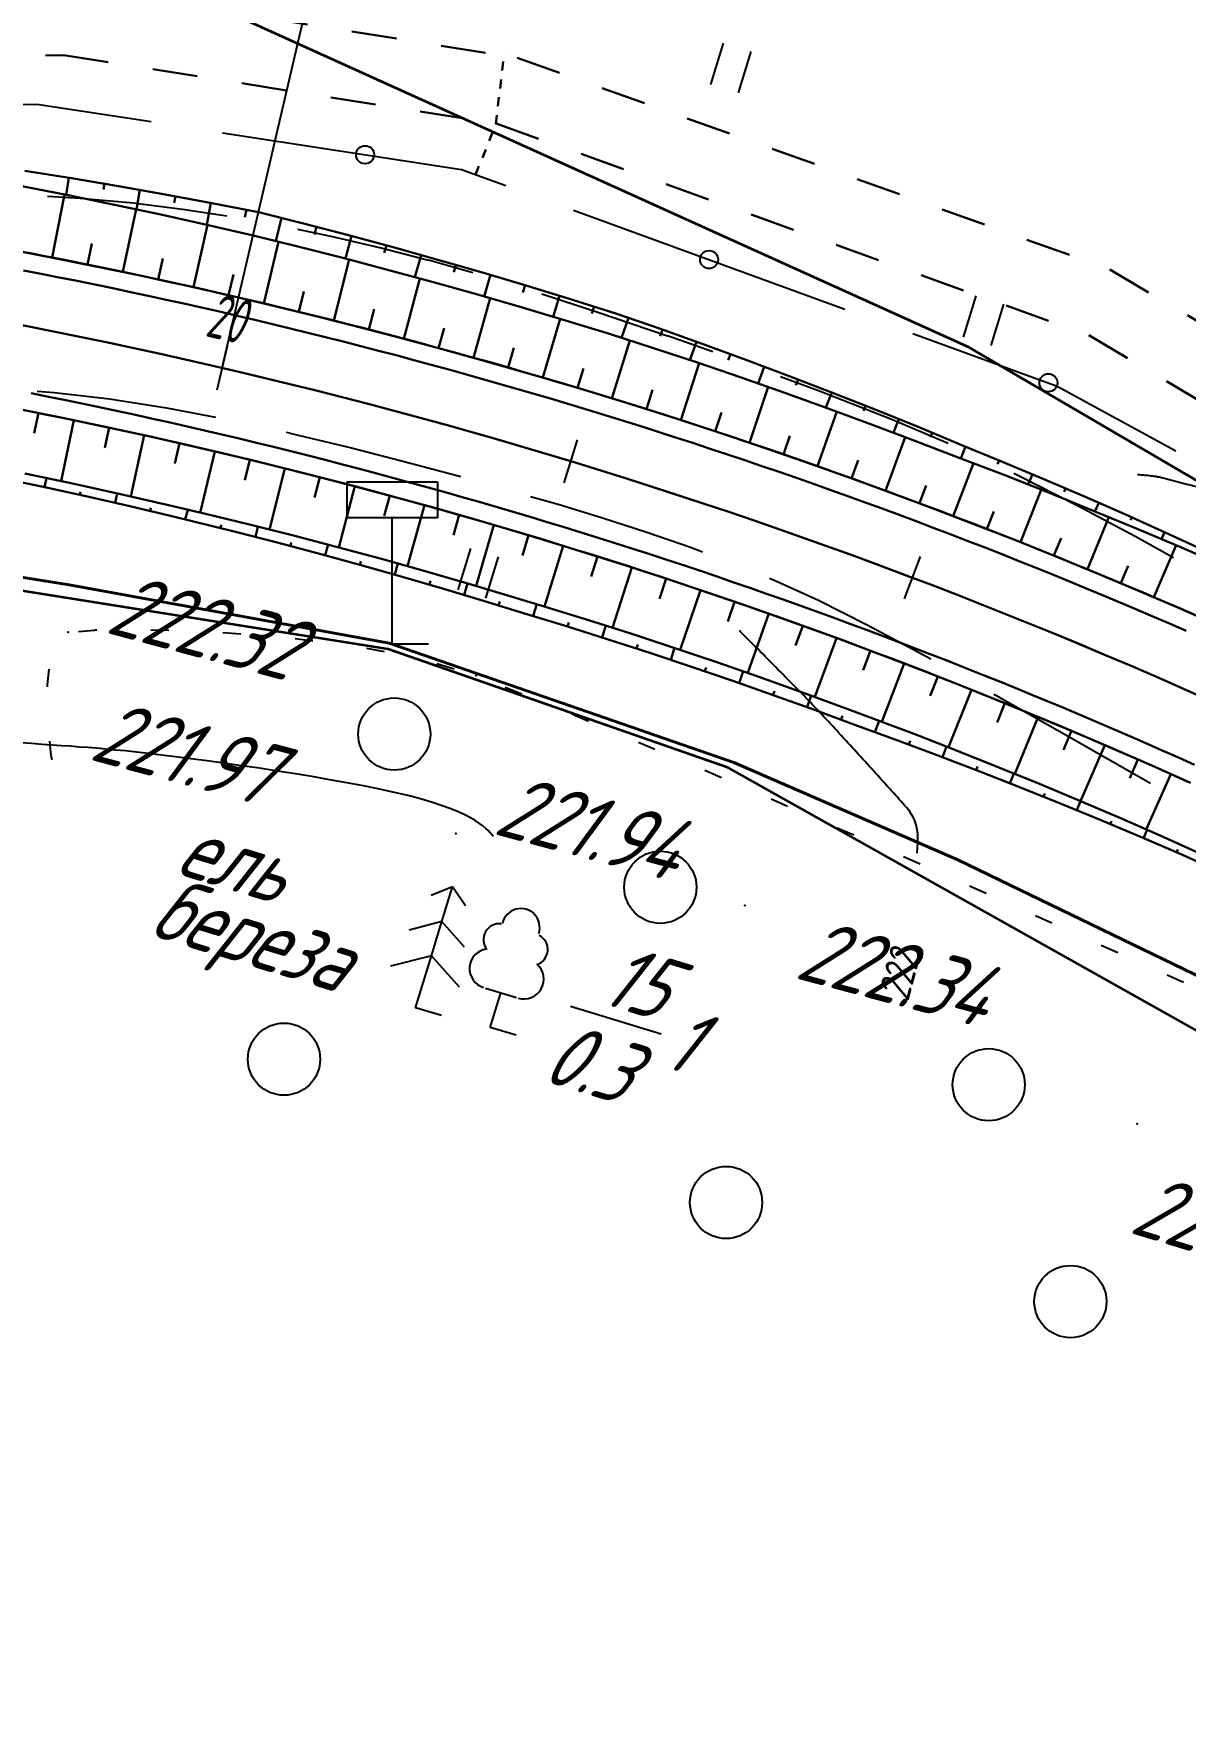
# Model space of a CAD drawing. Header units: millimetres. Extents: x -698 to 8131, y -704 to 4503.
# Drawn here: x 1208.4 to 1272.2, y 3636.2 to 3729.6 of the extents above; entities that cross this region are included whole.
import ezdxf

# ---------------------------------------------------------------- set-up
doc = ezdxf.new("R2010")
doc.units = ezdxf.units.MM
for name, pattern in [('CONTI', [0]), ('STRIHSMALL', [1, 0.5, -0.5]), ('STROT', [1.7, 0.5, -1.2])]:
    doc.linetypes.add(name, pattern=pattern)
for name, color, linetype, lineweight in [('10', 1, 'Continuous', 35), ('КОПИЯ_ОСЬ_13_ОТКОСЫ', 7, 'Continuous', 30), ('КОПИЯ_ОСЬ_ГРАНИЦЫ_ПОЛОС', 7, 'Continuous', 30), ('ОСЬ_ВЕРХ_ПОКРЫТИЯ_ГРАНИЦЫ_ПОЛОС', 7, 'Continuous', 30), ('ОСЬ_ВЕРХ_ПОКРЫТИЯ_ОСЬ', 1, 'Continuous', 30)]:
    doc.layers.add(name, color=color, linetype=linetype, lineweight=lineweight)
for name, color, linetype in [('_Ростелеком', 6, 'Continuous'), ('GOR_BDEFAULT', 212, 'CONTI'), ('NAD_MDEFAULT', 7, 'CONTI'), ('PI_OTDEFAULT', 172, 'CONTI'), ('PI_TTDEFAULT', 5, 'CONTI'), ('PLN_O', 7, 'CONTI'), ('SIT_LDEFAULT', 7, 'CONTI'), ('USLZNDEFAULT', 7, 'CONTI'), ('ZAPSKDEFAULT', 7, 'CONTI'), ('Изменение выноски', 3, 'Continuous'), ('ОСЬ_ВЕРХ_ПОКРЫТИЯ_КИЛОМЕТЫ', 1, 'Continuous'), ('ОСЬ_ВЕРХ_ПОКРЫТИЯ_ПИКЕТЫ', 1, 'Continuous'), ('разметка', 7, 'Continuous')]:
    doc.layers.add(name, color=color, linetype=linetype)
doc.styles.add('eskd', font='isocpeui.ttf', dxfattribs={"width": 1.2})
doc.styles.add('SHRFT', font='isocpeui.ttf', dxfattribs={"width": 3.5})
doc.styles.get("Standard").update_dxf_attribs({"font": 'isocpeui.ttf'})
doc.styles.add('STYLE1', font='isocpeui.ttf', dxfattribs={"width": 0.9})
doc.linetypes.add('кабель_связи_проект.', pattern='A,10,-1,["/",STYLE1,S=3,R=0,X=0,Y=-1.5],-4.1', length=15.1)

# ---------------------------------------------------------------- blocks, each defined once
blk = doc.blocks.new('BL_2004')
at = {"color": 0}
blk.add_circle((0, 0), 2, dxfattribs=at)
blk = doc.blocks.new('BL_2011')
at = {"color": 0}
for p, q in [((0, 0), (0, 2.4)), ((1.6, 0), (1.6, 2.4))]:
    blk.add_line(p, q, dxfattribs=at)
blk = doc.blocks.new('BL_104')
at = {"color": 0}
for p, q in [((-0.9, 2), (0.9, 2)), ((0, 0), (0, 2)), ((1.5, 0), (0, 0))]:
    blk.add_line(p, q, dxfattribs=at)
for centre, radius, start, end in [((0, 5.8), 1.04, 358, 185), ((-0.94, 4.8), 0.88, 100, 235), ((0.94, 4.8), 0.88, 305, 80), ((-1, 3.1), 1.1, 115, 270), ((1, 3.1), 1.1, 270, 65)]:
    blk.add_arc(centre, radius, start, end, dxfattribs=at)
blk = doc.blocks.new('BL_105')
at = {"color": 0}
for p, q in [((0, 7), (-1, 6.2)), ((0, 5), (0, 7)), ((1, 6.2), (0, 7)), ((0, 5), (-1.6, 4)), ((0, 3), (0, 5)), ((1.6, 4), (0, 5)), ((0, 3), (-2, 1.8)), ((0, 0), (0, 3)), ((2, 1.8), (0, 3)), ((1.5, 0), (0, 0))]:
    blk.add_line(p, q, dxfattribs=at)
blk = doc.blocks.new('BL_13')
at = {"color": 0}
for p, q in [((-2.5, 7), (-2.5, 9)), ((-2.5, 9), (2.5, 9)), ((2.5, 9), (2.5, 7)), ((0, 7), (-2.5, 7)), ((0, 0), (0, 7)), ((2.5, 7), (0, 7)), ((2, 0), (0, 0))]:
    blk.add_line(p, q, dxfattribs=at)

msp = doc.modelspace()

# ---------------------------------------------------------------- linework, layer by layer
at = {"layer": '10'}
for points in [[(1046.543, 3727.064), (1198.733, 3733.064), (1220.213, 3730.384), (1260.153, 3712.304), (1366.673, 3650.014), (1391.903, 3633.604), (1426.223, 3611.284), (1477.833, 3579.504), (1522.493, 3550.704), (1558.313, 3536.504), (1597.923, 3523.884), (1628.593, 3510.074), (1698.423, 3498.654), (1715.913, 3495.084), (1834.883, 3470.784), (1953.683, 3446.504), (2141.803, 3408.074), (2216.553, 3392.804)], [(2162.783, 3383.774), (2086.083, 3399.104), (2023.843, 3412.104), (1914.293, 3434.964), (1842.823, 3450.024), (1748.353, 3469.324), (1605.033, 3494.404), (1606.563, 3488.914), (1596.893, 3490.534), (1543.043, 3509.994), (1510.863, 3521.344), (1481.723, 3540.654), (1368.533, 3619.734), (1289.903, 3664.834), (1246.893, 3688.964), (1228.043, 3695.534), (1204.683, 3699.254), (843.893, 3696.004)]]:
    msp.add_lwpolyline(points, dxfattribs=at)
at = {"layer": '_Ростелеком', "linetype": 'кабель_связи_проект.', "lineweight": 40, "ltscale": 0.25}
msp.add_lwpolyline([(1139.317, 3707.384), (1173.443, 3705.052), (1210.365, 3699.103), (1228.095, 3695.879), (1247.2, 3689.26), (1259.613, 3683.865), (1298.754, 3664.906), (1337.605, 3641.335), (1379.143, 3613.354), (1432.54, 3577.081), (1497.38, 3534.92), (1507.859, 3528.099), (1522.677, 3520.444), (1549.009, 3508.805), (1605.059, 3494.766), (1669.261, 3483.803), (1746.706, 3469.612), (1806.748, 3457.394), (1856.922, 3447.106), (1888.768, 3440.625), (1918.482, 3434.382), (2018.587, 3413.687), (2116.876, 3393.624), (2299.356, 3355.85)], dxfattribs=at)
at = {"layer": 'GOR_BDEFAULT', "color": 212, "elevation": 222, "flags": 128}
for points in [[(1332.999, 3684.47), (1327.669, 3686.8), (1326.789, 3686.93), (1326.719, 3686.94), (1326.649, 3686.95), (1326.589, 3686.96), (1326.519, 3686.97), (1326.449, 3686.98), (1326.379, 3686.99), (1326.309, 3687), (1326.239, 3687.01), (1326.159, 3687.03), (1326.089, 3687.04), (1326.009, 3687.06), (1325.939, 3687.07), (1325.859, 3687.09), (1325.779, 3687.11), (1325.699, 3687.13), (1325.619, 3687.16), (1325.529, 3687.18), (1325.449, 3687.21), (1325.359, 3687.23), (1325.269, 3687.26), (1325.179, 3687.29), (1325.089, 3687.33), (1324.999, 3687.36), (1324.909, 3687.39), (1324.809, 3687.43), (1324.709, 3687.47), (1324.609, 3687.5), (1324.509, 3687.54), (1324.399, 3687.58), (1324.289, 3687.62), (1324.189, 3687.66), (1324.069, 3687.71), (1323.959, 3687.75), (1323.839, 3687.79), (1323.729, 3687.84), (1323.609, 3687.88), (1323.479, 3687.93), (1323.359, 3687.98), (1323.229, 3688.02), (1323.099, 3688.07), (1322.969, 3688.12), (1322.829, 3688.17), (1322.699, 3688.22), (1322.559, 3688.28), (1322.419, 3688.33), (1322.269, 3688.38), (1322.119, 3688.44), (1321.959, 3688.5), (1321.779, 3688.56), (1321.579, 3688.63), (1321.339, 3688.71), (1321.079, 3688.79), (1320.779, 3688.89), (1320.439, 3689), (1320.049, 3689.11), (1319.609, 3689.25), (1319.109, 3689.39), (1318.549, 3689.55), (1317.919, 3689.73), (1317.219, 3689.93), (1316.439, 3690.15), (1315.599, 3690.38), (1314.699, 3690.63), (1313.749, 3690.89), (1312.769, 3691.16), (1311.759, 3691.44), (1310.729, 3691.73), (1309.689, 3692.01), (1308.659, 3692.3), (1307.639, 3692.58), (1306.639, 3692.86), (1305.679, 3693.13), (1304.759, 3693.39), (1303.889, 3693.64), (1303.089, 3693.87), (1302.349, 3694.08), (1301.689, 3694.28), (1301.079, 3694.47), (1300.539, 3694.64), (1300.049, 3694.79), (1299.599, 3694.94), (1299.199, 3695.07), (1298.839, 3695.2), (1298.519, 3695.32), (1298.219, 3695.43), (1297.939, 3695.53), (1297.689, 3695.63), (1297.439, 3695.73), (1297.209, 3695.83), (1296.979, 3695.92), (1296.749, 3696.02), (1296.519, 3696.11), (1296.289, 3696.21), (1296.059, 3696.3), (1295.829, 3696.4), (1295.589, 3696.5), (1295.359, 3696.59), (1295.129, 3696.69), (1294.889, 3696.78), (1294.659, 3696.88), (1294.429, 3696.98), (1294.189, 3697.07), (1293.959, 3697.17), (1293.729, 3697.27), (1293.489, 3697.36), (1293.259, 3697.46), (1293.029, 3697.55), (1292.799, 3697.65), (1292.569, 3697.74), (1292.339, 3697.84), (1292.109, 3697.93), (1291.889, 3698.02), (1291.659, 3698.12), (1291.439, 3698.21), (1291.219, 3698.3), (1290.999, 3698.39), (1290.779, 3698.48), (1290.559, 3698.57), (1290.349, 3698.66), (1290.139, 3698.74), (1289.929, 3698.83), (1289.719, 3698.91), (1289.519, 3699), (1289.319, 3699.08), (1289.119, 3699.16), (1288.919, 3699.24), (1288.719, 3699.32), (1288.529, 3699.4), (1288.329, 3699.47), (1288.139, 3699.55), (1287.949, 3699.62), (1287.759, 3699.69), (1287.569, 3699.76), (1287.379, 3699.83), (1287.189, 3699.9), (1286.999, 3699.97), (1286.809, 3700.03), (1286.619, 3700.1), (1286.429, 3700.16), (1286.239, 3700.22), (1286.059, 3700.29), (1285.879, 3700.35), (1285.699, 3700.41), (1285.519, 3700.48), (1285.349, 3700.54), (1285.179, 3700.61), (1285.009, 3700.68), (1284.859, 3700.75), (1284.699, 3700.82), (1284.549, 3700.89), (1284.409, 3700.97), (1284.269, 3701.05), (1284.139, 3701.13), (1284.009, 3701.21), (1283.879, 3701.29), (1283.759, 3701.38), (1283.629, 3701.46), (1283.499, 3701.55), (1283.379, 3701.63), (1283.249, 3701.71), (1283.109, 3701.8), (1282.979, 3701.88), (1282.839, 3701.96), (1282.689, 3702.03), (1282.539, 3702.11), (1282.369, 3702.18), (1282.209, 3702.25), (1282.029, 3702.31), (1281.849, 3702.38), (1281.659, 3702.44), (1281.469, 3702.5), (1281.269, 3702.56), (1281.059, 3702.61), (1280.849, 3702.67), (1280.639, 3702.72), (1280.419, 3702.78), (1280.199, 3702.83), (1279.979, 3702.89), (1279.749, 3702.94), (1279.529, 3702.99), (1279.299, 3703.05), (1279.059, 3703.1), (1278.829, 3703.16), (1278.589, 3703.21), (1278.349, 3703.27), (1278.109, 3703.32), (1277.869, 3703.38), (1277.619, 3703.44), (1277.379, 3703.49), (1277.129, 3703.55), (1276.879, 3703.61), (1276.619, 3703.67), (1276.369, 3703.73), (1276.109, 3703.79), (1275.849, 3703.85), (1275.589, 3703.91), (1275.319, 3703.97), (1275.059, 3704.03), (1274.799, 3704.09), (1274.529, 3704.15), (1274.279, 3704.21), (1274.019, 3704.27), (1273.779, 3704.32), (1273.539, 3704.38), (1273.309, 3704.43), (1273.079, 3704.49), (1272.869, 3704.54), (1272.669, 3704.58), (1272.479, 3704.63), (1272.299, 3704.67), (1270.769, 3705.07), (1270.679, 3705.08), (1270.599, 3705.1), (1270.509, 3705.11), (1270.419, 3705.12), (1270.329, 3705.13), (1270.249, 3705.15), (1270.159, 3705.16), (1270.069, 3705.16), (1269.989, 3705.17), (1269.909, 3705.18), (1269.829, 3705.19), (1269.759, 3705.19), (1269.689, 3705.2), (1269.629, 3705.2), (1269.569, 3705.21)], [(1233.859, 3685.17), (1233.789, 3685.27), (1233.689, 3685.37), (1233.579, 3685.49), (1233.449, 3685.61), (1233.289, 3685.75), (1233.099, 3685.89), (1232.869, 3686.04), (1232.599, 3686.2), (1232.289, 3686.36), (1231.929, 3686.53), (1231.509, 3686.7), (1231.039, 3686.87), (1230.499, 3687.05), (1229.889, 3687.23), (1229.219, 3687.41), (1228.469, 3687.59), (1227.649, 3687.77), (1226.779, 3687.95), (1225.859, 3688.12), (1224.909, 3688.29), (1223.919, 3688.46), (1222.919, 3688.63), (1221.919, 3688.79), (1220.909, 3688.94), (1219.919, 3689.08), (1218.949, 3689.22), (1218.009, 3689.35), (1217.109, 3689.47), (1216.259, 3689.58), (1215.479, 3689.67), (1214.759, 3689.76), (1214.099, 3689.83), (1213.489, 3689.9), (1212.929, 3689.95), (1212.409, 3690), (1211.899, 3690.05), (1211.409, 3690.09), (1210.929, 3690.12), (1210.449, 3690.16), (1209.949, 3690.19), (1209.429, 3690.23), (1208.879, 3690.26), (1208.289, 3690.31), (1207.649, 3690.35), (1206.949, 3690.41), (1206.189, 3690.47), (1205.369, 3690.53), (1204.499, 3690.61), (1203.589, 3690.68), (1202.659, 3690.77), (1201.709, 3690.85), (1200.739, 3690.94), (1199.779, 3691.03), (1198.839, 3691.12), (1197.909, 3691.21), (1197.009, 3691.3), (1196.159, 3691.38), (1195.349, 3691.47), (1194.609, 3691.55), (1193.929, 3691.62), (1190.499, 3692.2), (1190.309, 3692.24), (1190.179, 3692.2), (1190.069, 3692.18), (1189.959, 3692.2), (1189.839, 3692.23), (1189.709, 3692.27), (1186.729, 3692.91), (1186.119, 3693.05), (1185.439, 3693.19), (1184.699, 3693.35), (1183.929, 3693.51), (1183.109, 3693.69), (1182.269, 3693.87), (1181.409, 3694.05), (1180.549, 3694.24), (1179.689, 3694.42), (1178.839, 3694.6), (1178.019, 3694.78), (1177.219, 3694.95), (1176.479, 3695.12), (1175.779, 3695.27), (1175.149, 3695.41), (1171.559, 3696.29), (1171.499, 3696.31), (1171.429, 3696.33), (1171.369, 3696.36), (1171.309, 3696.38), (1171.239, 3696.4), (1171.179, 3696.42), (1171.119, 3696.45), (1171.049, 3696.47), (1170.989, 3696.5), (1170.919, 3696.52), (1170.849, 3696.54), (1170.789, 3696.57), (1170.719, 3696.59), (1170.649, 3696.62), (1170.579, 3696.64), (1170.509, 3696.67), (1170.439, 3696.69), (1170.369, 3696.72), (1170.299, 3696.74), (1170.219, 3696.77), (1170.149, 3696.79), (1170.079, 3696.81), (1169.999, 3696.84), (1169.919, 3696.86), (1169.849, 3696.88), (1169.769, 3696.89), (1169.689, 3696.91), (1169.609, 3696.92), (1169.519, 3696.93), (1169.439, 3696.94), (1169.349, 3696.95), (1169.259, 3696.96), (1169.179, 3696.96), (1169.079, 3696.96), (1168.989, 3696.96), (1168.899, 3696.95), (1168.799, 3696.95), (1168.709, 3696.94), (1168.609, 3696.93), (1168.509, 3696.92), (1168.399, 3696.91), (1168.299, 3696.9), (1168.189, 3696.89), (1168.089, 3696.88), (1167.979, 3696.87), (1167.869, 3696.85), (1167.749, 3696.84), (1167.639, 3696.83), (1167.519, 3696.81), (1167.399, 3696.8), (1167.289, 3696.79), (1167.159, 3696.77), (1167.039, 3696.76), (1166.919, 3696.74), (1166.789, 3696.73), (1166.669, 3696.71), (1166.539, 3696.7), (1166.409, 3696.68), (1166.279, 3696.67), (1166.149, 3696.65), (1166.019, 3696.64), (1165.889, 3696.62), (1165.749, 3696.61), (1165.619, 3696.59), (1165.479, 3696.58), (1165.339, 3696.56), (1165.209, 3696.54), (1165.069, 3696.53), (1164.929, 3696.51), (1164.789, 3696.5), (1164.649, 3696.48), (1164.509, 3696.47), (1164.369, 3696.45), (1164.229, 3696.43), (1164.089, 3696.42), (1163.939, 3696.4), (1163.789, 3696.38), (1163.619, 3696.36), (1163.419, 3696.33), (1163.179, 3696.29), (1162.899, 3696.25), (1162.559, 3696.19), (1162.149, 3696.12), (1161.679, 3696.03), (1161.119, 3695.92), (1160.459, 3695.79), (1159.709, 3695.65), (1158.849, 3695.47), (1157.859, 3695.27), (1156.749, 3695.05)], [(1257.349, 3684.23), (1257.379, 3684.54), (1257.399, 3684.83), (1257.399, 3685.09), (1257.389, 3685.33), (1257.359, 3685.54), (1257.319, 3685.74), (1257.259, 3685.92), (1257.199, 3686.09), (1257.129, 3686.24), (1257.049, 3686.38), (1256.959, 3686.51), (1256.869, 3686.64), (1256.769, 3686.76), (1256.669, 3686.87), (1256.569, 3686.99), (1256.469, 3687.1), (1256.359, 3687.22), (1256.259, 3687.34), (1256.149, 3687.46), (1256.039, 3687.58), (1255.929, 3687.7), (1255.829, 3687.82), (1255.719, 3687.94), (1255.609, 3688.06), (1255.499, 3688.19), (1255.379, 3688.31), (1255.269, 3688.43), (1255.159, 3688.56), (1255.039, 3688.68), (1254.929, 3688.81), (1254.809, 3688.94), (1254.699, 3689.06), (1254.579, 3689.19), (1254.469, 3689.32), (1254.349, 3689.45), (1254.229, 3689.58), (1254.109, 3689.71), (1253.989, 3689.83), (1253.879, 3689.96), (1253.759, 3690.09), (1253.639, 3690.22), (1253.519, 3690.35), (1253.399, 3690.48), (1253.279, 3690.61), (1253.159, 3690.74), (1253.039, 3690.87), (1252.919, 3691.01), (1252.799, 3691.14), (1252.679, 3691.27), (1252.559, 3691.4), (1252.439, 3691.53), (1252.319, 3691.66), (1252.189, 3691.79), (1252.069, 3691.92), (1251.949, 3692.05), (1251.829, 3692.18), (1251.709, 3692.31), (1251.579, 3692.44), (1251.459, 3692.57), (1251.339, 3692.7), (1251.209, 3692.83), (1251.089, 3692.96), (1250.959, 3693.09), (1250.829, 3693.22), (1250.709, 3693.35), (1250.579, 3693.48), (1250.449, 3693.61), (1250.319, 3693.74), (1250.179, 3693.88), (1250.049, 3694.01), (1249.919, 3694.15), (1249.779, 3694.28), (1249.639, 3694.42), (1249.509, 3694.56), (1249.369, 3694.7), (1249.219, 3694.85), (1249.079, 3694.99), (1248.939, 3695.13), (1248.799, 3695.28), (1248.659, 3695.42), (1248.519, 3695.56), (1248.379, 3695.69), (1248.249, 3695.82), (1248.119, 3695.95), (1247.999, 3696.07), (1247.889, 3696.19), (1247.779, 3696.3), (1247.679, 3696.4), (1247.589, 3696.49), (1247.509, 3696.57)]]:
    msp.add_lwpolyline(points, dxfattribs=at)
at = {"layer": 'NAD_MDEFAULT', "color": 0}
msp.add_line((1238.148, 3675.759), (1243.169, 3674.224), dxfattribs=at)
at = {"layer": 'PI_TTDEFAULT', "color": 5}
for p in [(1210.309, 3696.48, 222.325), (1232.919, 3694.09, 222.194), (1209.409, 3689.46, 221.968), (1231.799, 3685.33, 221.941), (1247.809, 3681.34, 222.34), (1269.539, 3669.25, 221.352)]:
    msp.add_point(p, dxfattribs=at)
at = {"layer": 'PLN_O'}
for p, q in [((1198.989, 3725.81), (1208.709, 3725.72)), ((1208.709, 3725.72), (1214.909, 3724.77)), ((1218.859, 3724.16), (1232.109, 3722.12)), ((1232.109, 3722.12), (1234.559, 3721.23)), ((1238.309, 3719.86), (1253.349, 3714.39)), ((1257.109, 3713.03), (1265.109, 3710.12)), ((1265.109, 3710.12), (1271.689, 3706.54))]:
    msp.add_line(p, q, dxfattribs=at)
for centre in [(1226.769, 3722.94), (1245.829, 3717.13), (1264.629, 3710.3)]:
    msp.add_circle(centre, 0.5, dxfattribs=at)
at = {"layer": 'SIT_LDEFAULT', "color": 7}
for p, q in [((1210.989, 3720.52), (1209.179, 3720.62)), ((1213.909, 3720.26), (1210.989, 3720.52)), ((1216.659, 3719.91), (1213.909, 3720.26)), ((1219.109, 3719.53), (1216.659, 3719.91)), ((1224.879, 3718.41), (1223.039, 3718.79)), ((1227.589, 3717.78), (1224.879, 3718.41)), ((1230.289, 3717.08), (1227.589, 3717.78)), ((1232.739, 3716.39), (1230.289, 3717.09)), ((1239.559, 3714.23), (1236.559, 3715.21)), ((1243.529, 3712.89), (1239.559, 3714.23)), ((1246.039, 3712.01), (1243.529, 3712.9)), ((1251.889, 3709.86), (1249.789, 3710.64)), ((1208.599, 3709.83), (1209.549, 3709.76)), ((1209.549, 3709.76), (1212.599, 3709.42)), ((1212.599, 3709.42), (1215.769, 3708.92)), ((1255.899, 3708.29), (1251.889, 3709.86)), ((1215.769, 3708.92), (1218.479, 3708.4)), ((1259.079, 3706.94), (1255.899, 3708.29)), ((1222.389, 3707.56), (1222.589, 3707.52)), ((1222.589, 3707.51), (1226.009, 3706.69)), ((1226.009, 3706.69), (1229.289, 3705.85)), ((1229.289, 3705.85), (1232.079, 3705.1)), ((1262.889, 3705.19), (1262.719, 3705.27)), ((1266.199, 3703.51), (1262.889, 3705.19)), ((1235.939, 3704.01), (1237.459, 3703.57)), ((1237.459, 3703.57), (1239.919, 3702.82)), ((1269.479, 3701.76), (1266.199, 3703.51)), ((1239.919, 3702.82), (1242.369, 3702.03)), ((1242.369, 3702.03), (1244.789, 3701.19)), ((1271.559, 3700.6), (1269.479, 3701.76)), ((1244.789, 3701.19), (1245.459, 3700.94)), ((1249.169, 3699.47), (1249.559, 3699.31)), ((1249.559, 3699.31), (1251.889, 3698.25)), ((1251.889, 3698.25), (1254.579, 3696.89)), ((1254.579, 3696.89), (1257.909, 3695.11)), ((1210.889, 3696.52), (1211.779, 3696.59)), ((1211.779, 3696.61), (1211.899, 3696.61)), ((1214.899, 3696.62), (1215.899, 3696.59)), ((1218.889, 3696.47), (1219.889, 3696.4)), ((1222.889, 3696.13), (1223.879, 3696.01)), ((1226.839, 3695.59), (1227.819, 3695.41)), ((1257.909, 3695.11), (1258.109, 3695)), ((1209.169, 3693.56), (1209.269, 3694.44)), ((1230.749, 3694.74), (1231.709, 3694.45)), ((1209.169, 3693.45), (1209.169, 3693.56)), ((1234.519, 3693.44), (1235.449, 3693.06)), ((1261.599, 3693.05), (1261.719, 3692.99)), ((1261.719, 3692.99), (1265.809, 3690.67)), ((1238.229, 3691.95), (1239.149, 3691.56)), ((1209.359, 3689.83), (1209.299, 3690.45)), ((1241.909, 3690.39), (1242.829, 3690)), ((1265.809, 3690.67), (1270.019, 3688.27)), ((1209.409, 3689.46), (1209.359, 3689.83)), ((1245.599, 3688.83), (1246.519, 3688.44)), ((1270.019, 3688.27), (1270.289, 3688.11)), ((1249.259, 3687.25), (1250.179, 3686.85)), ((1252.929, 3685.65), (1253.849, 3685.25)), ((1256.599, 3684.05), (1257.519, 3683.65)), ((1260.259, 3682.43), (1261.169, 3682.02)), ((1263.909, 3680.79), (1264.819, 3680.38)), ((1267.559, 3679.14), (1268.469, 3678.73)), ((1271.199, 3677.5), (1272.109, 3677.09))]:
    msp.add_line(p, q, dxfattribs=at)
at = {"layer": 'Изменение выноски', "color": 6, "linetype": 'STRIHSMALL', "lineweight": 30}
for p, q in [((1234.007, 3724.629), (1234.48, 3728.601)), ((1232.891, 3721.844), (1234.007, 3724.629))]:
    msp.add_line(p, q, dxfattribs=at)
at = {"layer": 'Изменение выноски', "color": 6, "linetype": 'STRIHSMALL', "lineweight": 30, "ltscale": 5}
for points in [[(556.332, 3860.56), (604.918, 3817.015), (628.184, 3799.301), (686.099, 3761.104), (720.913, 3742.414), (750.286, 3732.575), (769.134, 3728.282), (789.493, 3727.106), (889.152, 3726.396), (1065.261, 3728.586), (1211.221, 3732.103), (1235.187, 3728.312), (1268.027, 3716.586), (1413.955, 3630.282), (1512.481, 3559.579), (1541.19, 3544.005), (1583.744, 3530.316), (1643.333, 3517.859), (1703.527, 3507.498), (1908.586, 3467.917), (1956.677, 3459.176)], [(555.17, 3856.914), (603.757, 3813.368), (627.023, 3795.654), (684.937, 3757.458), (719.751, 3738.767), (749.124, 3728.928), (767.972, 3724.635), (788.332, 3723.459), (887.99, 3722.749), (1064.099, 3724.939), (1210.06, 3728.456), (1234.026, 3724.666), (1266.865, 3712.939), (1412.793, 3626.635), (1511.319, 3555.932), (1540.029, 3540.359), (1582.582, 3526.669), (1642.171, 3514.212), (1702.365, 3503.851), (1907.424, 3464.27), (1955.515, 3455.529)]]:
    msp.add_lwpolyline(points, dxfattribs=at)
at = {"layer": 'КОПИЯ_ОСЬ_13_ОТКОСЫ'}
for points in [[(1207.91, 3722.046), (1210.507, 3721.634), (1213.101, 3721.199), (1215.692, 3720.741), (1218.278, 3720.262), (1220.86, 3719.761), (1223.354, 3719.131), (1225.844, 3718.481), (1228.328, 3717.81), (1230.806, 3717.118), (1233.278, 3716.406), (1235.744, 3715.673), (1238.204, 3714.92), (1240.658, 3714.146), (1243.086, 3713.302), (1245.506, 3712.438), (1247.919, 3711.554), (1250.325, 3710.65), (1252.723, 3709.726), (1255.113, 3708.782), (1257.495, 3707.818), (1259.869, 3706.834), (1262.128, 3705.905), (1264.379, 3704.959), (1266.623, 3703.995), (1268.859, 3703.013), (1271.087, 3702.014), (1273.307, 3700.996)], [(1207.749, 3721.201), (1210.319, 3720.697), (1212.886, 3720.17), (1215.448, 3719.622), (1218.005, 3719.052), (1220.557, 3718.46), (1223.046, 3717.85), (1225.529, 3717.22), (1228.007, 3716.569), (1230.48, 3715.897), (1232.947, 3715.205), (1235.407, 3714.492), (1237.863, 3713.759), (1240.311, 3713.006), (1242.749, 3712.222), (1245.18, 3711.417), (1247.604, 3710.593), (1250.021, 3709.748), (1252.432, 3708.883), (1254.834, 3707.998), (1257.23, 3707.093), (1259.618, 3706.169), (1262.112, 3705.212), (1264.597, 3704.233), (1267.074, 3703.233), (1269.543, 3702.211), (1272.002, 3701.168), (1274.452, 3700.103)], [(1207.749, 3721.201), (1210.319, 3720.697), (1212.886, 3720.17), (1215.448, 3719.622), (1218.005, 3719.052), (1220.557, 3718.46), (1223.046, 3717.85), (1225.529, 3717.22), (1228.007, 3716.569), (1230.48, 3715.897), (1232.947, 3715.205), (1235.408, 3714.492), (1237.863, 3713.759), (1240.311, 3713.006), (1242.749, 3712.222), (1245.18, 3711.417), (1247.604, 3710.593), (1250.021, 3709.748), (1252.432, 3708.883), (1254.834, 3707.998), (1257.23, 3707.093), (1259.618, 3706.169), (1262.112, 3705.212), (1264.597, 3704.233), (1267.074, 3703.233), (1269.543, 3702.211), (1272.002, 3701.168), (1274.452, 3700.103)], [(1210.35, 3721.659), (1210.198, 3720.721)], [(1212.323, 3721.331), (1212.27, 3721.019)], [(1209.427, 3717.238), (1210.114, 3720.738)], [(1214.294, 3720.991), (1214.104, 3719.912)], [(1216.263, 3720.638), (1216.197, 3720.278)], [(1218.229, 3720.272), (1217.998, 3719.053)], [(1213.347, 3716.441), (1214.077, 3719.918)], [(1220.193, 3719.893), (1220.113, 3719.487)], [(1222.142, 3719.44), (1221.817, 3718.154)], [(1217.256, 3715.594), (1218.028, 3719.046)], [(1224.08, 3718.944), (1223.969, 3718.516)], [(1226.014, 3718.436), (1225.68, 3717.181)], [(1207.097, 3717.686), (1209.475, 3717.228), (1211.85, 3716.752), (1214.221, 3716.257), (1216.588, 3715.742), (1218.95, 3715.209), (1221.309, 3714.657), (1223.663, 3714.087), (1226.012, 3713.498), (1228.356, 3712.89), (1230.696, 3712.263), (1233.031, 3711.618), (1235.36, 3710.954), (1237.684, 3710.272), (1240.002, 3709.571), (1242.315, 3708.852), (1244.622, 3708.114), (1246.923, 3707.358), (1249.218, 3706.584), (1251.507, 3705.792), (1253.789, 3704.981), (1256.065, 3704.152), (1258.334, 3703.305), (1260.596, 3702.44), (1262.852, 3701.557), (1265.1, 3700.656), (1267.341, 3699.738), (1269.575, 3698.801), (1271.801, 3697.847), (1274.019, 3696.875)], [(1211.388, 3716.846), (1211.625, 3718.011)], [(1221.153, 3714.694), (1221.967, 3718.117)], [(1227.945, 3717.915), (1227.831, 3717.497)], [(1229.872, 3717.381), (1229.529, 3716.158)], [(1215.303, 3716.024), (1215.554, 3717.181)], [(1225.039, 3713.744), (1225.89, 3717.126)], [(1231.796, 3716.835), (1231.68, 3716.428)], [(1219.206, 3715.15), (1219.471, 3716.3)], [(1228.911, 3712.743), (1229.799, 3716.084)], [(1233.717, 3716.277), (1233.366, 3715.085)], [(1235.634, 3715.706), (1235.514, 3715.31)], [(1223.098, 3714.226), (1223.376, 3715.365)], [(1232.771, 3711.691), (1233.694, 3714.991)], [(1237.547, 3715.123), (1237.189, 3713.963)], [(1226.977, 3713.25), (1227.268, 3714.375)], [(1236.615, 3710.588), (1237.573, 3713.847)], [(1239.456, 3714.528), (1239.334, 3714.142)], [(1241.36, 3713.904), (1240.976, 3712.794)], [(1230.843, 3712.223), (1231.146, 3713.335)], [(1243.248, 3713.245), (1243.118, 3712.876)], [(1234.695, 3711.146), (1235.01, 3712.244)], [(1240.446, 3709.435), (1241.436, 3712.647)], [(1245.132, 3712.573), (1244.766, 3711.556)], [(1247.012, 3711.889), (1246.887, 3711.551)], [(1238.532, 3710.018), (1238.859, 3711.102)], [(1244.26, 3708.231), (1245.278, 3711.384)], [(1248.887, 3711.193), (1248.54, 3710.268)], [(1242.355, 3708.839), (1242.692, 3709.908)], [(1248.059, 3706.978), (1249.102, 3710.072)], [(1250.757, 3710.485), (1250.639, 3710.177)], [(1252.623, 3709.765), (1252.298, 3708.931)], [(1254.484, 3709.032), (1254.374, 3708.755)], [(1207.689, 3708.817), (1209.994, 3708.356), (1212.295, 3707.876), (1214.593, 3707.378), (1216.886, 3706.862), (1219.176, 3706.328), (1221.461, 3705.775), (1223.741, 3705.204), (1226.017, 3704.615), (1228.288, 3704.008), (1230.555, 3703.383), (1232.816, 3702.74), (1235.072, 3702.079), (1237.323, 3701.4), (1239.568, 3700.704), (1241.807, 3699.989), (1244.041, 3699.256), (1246.269, 3698.506), (1248.491, 3697.738), (1250.707, 3696.953), (1252.916, 3696.149), (1255.119, 3695.329), (1257.316, 3694.49), (1259.505, 3693.635), (1261.688, 3692.762), (1263.864, 3691.871), (1266.032, 3690.963), (1268.194, 3690.038), (1270.348, 3689.096), (1272.494, 3688.137)], [(1208.663, 3708.624), (1208.44, 3707.505)], [(1210.623, 3708.226), (1209.926, 3704.85)], [(1246.162, 3707.611), (1246.508, 3708.659)], [(1251.84, 3705.674), (1252.909, 3708.709)], [(1256.34, 3708.288), (1256.04, 3707.546)], [(1212.581, 3707.815), (1212.341, 3706.691)], [(1214.535, 3707.391), (1213.787, 3704.002)], [(1249.952, 3706.332), (1250.306, 3707.361)], [(1255.605, 3704.321), (1256.696, 3707.297)], [(1258.192, 3707.531), (1258.09, 3707.285)], [(1216.487, 3706.953), (1216.23, 3705.825)], [(1218.435, 3706.502), (1217.637, 3703.104)], [(1260.042, 3706.763), (1259.776, 3706.109)], [(1207.915, 3705.27), (1210.653, 3704.695), (1213.385, 3704.093), (1216.112, 3703.465), (1217.921, 3703.037), (1220.365, 3702.444), (1222.805, 3701.831), (1225.239, 3701.196), (1227.667, 3700.541), (1230.089, 3699.865), (1232.506, 3699.168), (1234.917, 3698.45), (1236.69, 3697.912), (1239.093, 3697.168), (1241.489, 3696.405), (1243.879, 3695.62), (1246.262, 3694.815), (1248.638, 3693.99), (1251.007, 3693.144), (1253.369, 3692.278), (1255.105, 3691.63), (1257.371, 3690.77), (1259.63, 3689.89), (1261.882, 3688.993), (1264.126, 3688.076), (1266.362, 3687.141), (1268.591, 3686.188), (1270.811, 3685.216), (1273.024, 3684.226)], [(1207.915, 3705.27), (1210.653, 3704.695), (1213.385, 3704.093), (1216.112, 3703.465), (1217.921, 3703.037), (1220.365, 3702.444), (1222.805, 3701.831), (1225.238, 3701.196), (1227.667, 3700.541), (1230.089, 3699.865), (1232.506, 3699.168), (1234.917, 3698.45), (1236.69, 3697.912), (1239.093, 3697.168), (1241.489, 3696.405), (1243.879, 3695.62), (1246.262, 3694.815), (1248.638, 3693.99), (1251.007, 3693.144), (1253.369, 3692.278), (1255.105, 3691.63), (1257.371, 3690.77), (1259.63, 3689.89), (1261.882, 3688.993), (1264.126, 3688.076), (1266.362, 3687.141), (1268.591, 3686.188), (1270.811, 3685.216), (1273.024, 3684.226)], [(1220.381, 3706.039), (1220.107, 3704.908)], [(1222.323, 3705.561), (1221.477, 3702.167)], [(1253.725, 3705.004), (1254.087, 3706.013)], [(1259.351, 3702.919), (1260.468, 3705.845)], [(1261.892, 3706.003), (1261.802, 3705.786)], [(1263.737, 3705.231), (1263.5, 3704.669)], [(1206.903, 3704.961), (1209.181, 3704.481), (1211.455, 3703.983), (1213.724, 3703.467), (1215.99, 3702.933), (1219.589, 3702.049), (1221.892, 3701.458), (1224.19, 3700.849), (1226.483, 3700.221), (1228.772, 3699.575), (1231.054, 3698.909), (1233.332, 3698.225), (1235.603, 3697.523), (1237.924, 3696.813), (1240.239, 3696.085), (1242.547, 3695.337), (1244.85, 3694.57), (1247.146, 3693.783), (1249.435, 3692.978), (1251.718, 3692.154), (1253.993, 3691.311), (1256.276, 3690.48), (1258.551, 3689.631), (1260.819, 3688.763), (1263.08, 3687.875), (1265.334, 3686.97), (1267.579, 3686.045), (1269.818, 3685.102), (1272.048, 3684.14), (1274.374, 3683.092)], [(1209.008, 3704.518), (1209.115, 3705.021)], [(1224.262, 3705.071), (1223.972, 3703.942)], [(1226.198, 3704.568), (1225.304, 3701.179)], [(1257.48, 3703.626), (1257.85, 3704.616)], [(1263.078, 3701.468), (1264.233, 3704.378)], [(1265.577, 3704.447), (1265.497, 3704.26)], [(1210.962, 3704.093), (1210.999, 3704.26)], [(1212.913, 3703.654), (1213.032, 3704.172)], [(1214.861, 3703.201), (1214.902, 3703.374)], [(1228.13, 3704.051), (1227.824, 3702.924)], [(1230.058, 3703.522), (1229.117, 3700.139)], [(1267.412, 3703.651), (1267.206, 3703.179)], [(1216.807, 3702.732), (1216.939, 3703.269)], [(1218.749, 3702.255), (1218.793, 3702.434)], [(1231.983, 3702.979), (1231.662, 3701.854)], [(1233.905, 3702.424), (1232.916, 3699.047)], [(1261.217, 3702.199), (1261.596, 3703.172)], [(1266.786, 3699.967), (1267.979, 3702.861)], [(1269.241, 3702.843), (1269.172, 3702.686)], [(1220.689, 3701.769), (1220.832, 3702.329)], [(1235.822, 3701.855), (1235.485, 3700.732)], [(1264.934, 3700.724), (1265.326, 3701.691)], [(1271.066, 3702.023), (1270.893, 3701.642)], [(1222.625, 3701.266), (1222.674, 3701.452)], [(1224.557, 3700.75), (1224.715, 3701.334)], [(1237.736, 3701.274), (1236.7, 3697.908)], [(1239.645, 3700.679), (1239.293, 3699.56)], [(1270.474, 3698.418), (1271.705, 3701.296)], [(1226.486, 3700.221), (1226.54, 3700.415)], [(1228.411, 3699.678), (1228.585, 3700.287)], [(1241.551, 3700.072), (1240.473, 3696.731)], [(1268.632, 3699.199), (1269.037, 3700.161)], [(1230.332, 3699.122), (1230.391, 3699.325)], [(1232.249, 3698.553), (1232.44, 3699.187)], [(1243.452, 3699.452), (1243.085, 3698.34)], [(1245.349, 3698.818), (1244.23, 3695.503)], [(1234.163, 3697.971), (1234.228, 3698.182)], [(1236.076, 3697.38), (1236.275, 3698.037)], [(1247.242, 3698.172), (1246.862, 3697.07)], [(1237.988, 3696.794), (1238.056, 3697.012)], [(1239.896, 3696.194), (1240.104, 3696.849)], [(1249.13, 3697.514), (1247.97, 3694.224)], [(1251.014, 3696.842), (1250.62, 3695.748)], [(1252.894, 3696.158), (1251.693, 3692.895)], [(1241.8, 3695.581), (1241.871, 3695.799)], [(1243.699, 3694.956), (1243.917, 3695.608)], [(1254.768, 3695.461), (1254.361, 3694.376)], [(1245.595, 3694.317), (1245.668, 3694.534)], [(1247.485, 3693.665), (1247.712, 3694.315)], [(1256.638, 3694.751), (1255.399, 3691.52)], [(1258.503, 3694.029), (1258.083, 3692.955)], [(1249.372, 3693.001), (1249.449, 3693.217)], [(1260.363, 3693.294), (1259.09, 3690.103)], [(1251.253, 3692.323), (1251.489, 3692.97)], [(1262.218, 3692.546), (1261.787, 3691.486)], [(1253.131, 3691.633), (1253.21, 3691.848)], [(1255.012, 3690.943), (1255.243, 3691.579)], [(1264.068, 3691.786), (1262.761, 3688.636)], [(1256.889, 3690.253), (1256.967, 3690.465)], [(1265.913, 3691.014), (1265.47, 3689.967)], [(1258.762, 3689.551), (1258.986, 3690.143)], [(1267.752, 3690.229), (1266.413, 3687.12)], [(1269.587, 3689.432), (1269.133, 3688.398)], [(1260.629, 3688.836), (1260.706, 3689.033)], [(1262.492, 3688.108), (1262.709, 3688.657)], [(1271.415, 3688.622), (1270.044, 3685.554)], [(1264.35, 3687.368), (1264.424, 3687.55)], [(1266.203, 3686.614), (1266.411, 3687.121)], [(1268.05, 3685.848), (1268.121, 3686.017)], [(1269.892, 3685.07), (1270.091, 3685.534)], [(1271.729, 3684.278), (1271.796, 3684.433)]]:
    msp.add_lwpolyline(points, dxfattribs=at)
at = {"layer": 'КОПИЯ_ОСЬ_ГРАНИЦЫ_ПОЛОС'}
for points in [[(1208.026, 3717.512), (1209.019, 3717.32), (1210.012, 3717.125), (1211.005, 3716.926), (1211.997, 3716.724), (1212.988, 3716.519), (1213.978, 3716.311), (1214.968, 3716.099), (1215.957, 3715.884), (1216.945, 3715.666), (1217.932, 3715.444), (1218.919, 3715.219), (1219.905, 3714.991), (1220.89, 3714.76), (1221.875, 3714.525), (1222.858, 3714.287), (1223.841, 3714.046), (1224.823, 3713.801), (1225.804, 3713.554), (1226.785, 3713.303), (1227.764, 3713.048), (1228.743, 3712.791), (1229.721, 3712.53), (1230.698, 3712.266), (1231.674, 3711.999), (1232.649, 3711.728), (1233.624, 3711.454), (1234.597, 3711.177), (1235.569, 3710.897), (1236.541, 3710.613), (1237.511, 3710.326), (1238.481, 3710.036), (1239.45, 3709.743), (1240.417, 3709.447), (1241.384, 3709.147), (1242.35, 3708.844), (1243.314, 3708.538), (1244.278, 3708.229), (1245.24, 3707.916), (1246.202, 3707.601), (1247.162, 3707.282), (1248.122, 3706.96), (1249.08, 3706.634), (1250.037, 3706.306), (1250.994, 3705.974), (1251.949, 3705.639), (1252.903, 3705.301), (1253.855, 3704.96), (1254.807, 3704.616), (1255.757, 3704.268), (1256.707, 3703.917), (1257.655, 3703.564), (1258.602, 3703.207), (1259.548, 3702.846), (1260.492, 3702.483), (1261.436, 3702.117), (1262.378, 3701.747), (1263.319, 3701.374), (1264.258, 3700.998), (1265.197, 3700.619), (1266.134, 3700.237), (1267.07, 3699.852), (1268.004, 3699.464), (1268.938, 3699.072), (1269.869, 3698.678), (1270.8, 3698.28), (1271.729, 3697.879), (1272.657, 3697.475)], [(1208.073, 3708.742), (1209.034, 3708.55), (1209.994, 3708.356), (1210.953, 3708.158), (1211.912, 3707.958), (1212.87, 3707.754), (1213.827, 3707.546), (1214.784, 3707.336), (1215.74, 3707.123), (1216.695, 3706.906), (1217.65, 3706.686), (1218.604, 3706.463), (1219.557, 3706.237), (1220.509, 3706.008), (1221.461, 3705.775), (1222.411, 3705.54), (1223.361, 3705.301), (1224.311, 3705.059), (1225.259, 3704.814), (1226.207, 3704.566), (1227.153, 3704.315), (1228.099, 3704.06), (1229.044, 3703.803), (1229.988, 3703.542), (1230.932, 3703.278), (1231.874, 3703.011), (1232.816, 3702.741), (1233.756, 3702.468), (1234.696, 3702.191), (1235.635, 3701.912), (1236.573, 3701.629), (1237.51, 3701.343), (1238.446, 3701.055), (1239.381, 3700.763), (1240.315, 3700.468), (1241.248, 3700.17), (1242.18, 3699.868), (1243.111, 3699.564), (1244.041, 3699.257), (1244.97, 3698.946), (1245.898, 3698.633), (1246.825, 3698.316), (1247.751, 3697.997), (1248.676, 3697.674), (1249.6, 3697.348), (1250.522, 3697.019), (1251.444, 3696.687), (1252.365, 3696.352), (1253.284, 3696.014), (1254.202, 3695.673), (1255.119, 3695.329), (1256.035, 3694.982), (1256.95, 3694.632), (1257.864, 3694.279), (1258.776, 3693.922), (1259.687, 3693.563), (1260.597, 3693.201), (1261.506, 3692.835), (1262.414, 3692.467), (1263.32, 3692.096), (1264.226, 3691.721), (1265.13, 3691.344), (1266.032, 3690.964), (1266.934, 3690.58), (1267.834, 3690.194), (1268.733, 3689.805), (1269.63, 3689.413), (1270.526, 3689.017), (1271.421, 3688.619), (1272.315, 3688.218)]]:
    msp.add_lwpolyline(points, dxfattribs=at)
at = {"layer": 'ОСЬ_ВЕРХ_ПОКРЫТИЯ_ГРАНИЦЫ_ПОЛОС', "linetype": 'Continuous'}
for points in [[(1208.026, 3717.512), (1209.02, 3717.32), (1210.013, 3717.124), (1211.005, 3716.926), (1211.997, 3716.724), (1212.988, 3716.519), (1213.978, 3716.311), (1214.968, 3716.099), (1215.957, 3715.884), (1216.945, 3715.666), (1217.932, 3715.444), (1218.919, 3715.219), (1219.905, 3714.991), (1220.89, 3714.76), (1221.875, 3714.525), (1222.859, 3714.287), (1223.841, 3714.046), (1224.823, 3713.801), (1225.805, 3713.554), (1226.785, 3713.303), (1227.765, 3713.048), (1228.743, 3712.791), (1229.721, 3712.53), (1230.698, 3712.266), (1231.674, 3711.998), (1232.65, 3711.728), (1233.624, 3711.454), (1234.597, 3711.177), (1235.57, 3710.897), (1236.541, 3710.613), (1237.512, 3710.326), (1238.481, 3710.036), (1239.45, 3709.743), (1240.418, 3709.447), (1241.384, 3709.147), (1242.35, 3708.844), (1243.315, 3708.538), (1244.278, 3708.229), (1245.241, 3707.916), (1246.202, 3707.601), (1247.163, 3707.282), (1248.122, 3706.96), (1249.08, 3706.634), (1250.038, 3706.306), (1250.994, 3705.974), (1251.949, 3705.639), (1252.903, 3705.301), (1253.856, 3704.96), (1254.807, 3704.616), (1255.758, 3704.268), (1256.707, 3703.917), (1257.655, 3703.563), (1258.602, 3703.206), (1259.548, 3702.846), (1260.493, 3702.483), (1261.436, 3702.116), (1262.378, 3701.747), (1263.319, 3701.374), (1264.259, 3700.998), (1265.197, 3700.619), (1266.134, 3700.237), (1267.07, 3699.852), (1268.004, 3699.464), (1268.938, 3699.072), (1269.87, 3698.678), (1270.8, 3698.28), (1271.73, 3697.879), (1272.658, 3697.475)], [(1272.257, 3696.559), (1271.332, 3696.962), (1270.406, 3697.361), (1269.478, 3697.757), (1268.549, 3698.151), (1267.619, 3698.541), (1266.688, 3698.928), (1265.755, 3699.312), (1264.821, 3699.693), (1263.886, 3700.07), (1262.949, 3700.445), (1262.011, 3700.817), (1261.072, 3701.185), (1260.132, 3701.55), (1259.19, 3701.912), (1258.248, 3702.271), (1257.304, 3702.627), (1256.359, 3702.98), (1255.413, 3703.329), (1254.465, 3703.676), (1253.517, 3704.019), (1252.567, 3704.359), (1251.616, 3704.696), (1250.665, 3705.03), (1249.712, 3705.36), (1248.757, 3705.688), (1247.802, 3706.012), (1246.846, 3706.333), (1245.889, 3706.651), (1244.93, 3706.966), (1243.971, 3707.277), (1243.01, 3707.585), (1242.049, 3707.891), (1241.087, 3708.192), (1240.123, 3708.491), (1239.159, 3708.787), (1238.193, 3709.079), (1237.227, 3709.368), (1236.259, 3709.654), (1235.291, 3709.936), (1234.322, 3710.216), (1233.352, 3710.492), (1232.381, 3710.765), (1231.409, 3711.034), (1230.436, 3711.301), (1229.462, 3711.564), (1228.487, 3711.824), (1227.512, 3712.081), (1226.535, 3712.334), (1225.558, 3712.584), (1224.58, 3712.831), (1223.601, 3713.075), (1222.622, 3713.316), (1221.641, 3713.553), (1220.66, 3713.787), (1219.678, 3714.017), (1218.695, 3714.245), (1217.712, 3714.469), (1216.728, 3714.69), (1215.743, 3714.907), (1214.757, 3715.121), (1213.771, 3715.332), (1212.784, 3715.54), (1211.796, 3715.745), (1210.807, 3715.946), (1209.818, 3716.144), (1208.828, 3716.338), (1207.838, 3716.529)]]:
    msp.add_lwpolyline(points, dxfattribs=at)
at = {"layer": 'ОСЬ_ВЕРХ_ПОКРЫТИЯ_ГРАНИЦЫ_ПОЛОС', "linetype": 'Continuous', "lineweight": 30}
for points in [[(1272.726, 3689.129), (1271.83, 3689.532), (1270.932, 3689.932), (1270.032, 3690.328), (1269.132, 3690.722), (1268.23, 3691.112), (1267.327, 3691.5), (1266.422, 3691.885), (1265.516, 3692.266), (1264.609, 3692.645), (1263.701, 3693.02), (1262.792, 3693.393), (1261.881, 3693.763), (1260.969, 3694.129), (1260.056, 3694.493), (1259.142, 3694.853), (1258.226, 3695.211), (1257.309, 3695.565), (1256.391, 3695.916), (1255.472, 3696.265), (1254.552, 3696.61), (1253.631, 3696.952), (1252.708, 3697.291), (1251.785, 3697.627), (1250.86, 3697.961), (1249.934, 3698.29), (1249.007, 3698.617), (1248.079, 3698.941), (1247.15, 3699.262), (1246.22, 3699.58), (1245.289, 3699.894), (1244.357, 3700.206), (1243.424, 3700.514), (1242.489, 3700.819), (1241.554, 3701.122), (1240.618, 3701.421), (1239.681, 3701.717), (1238.742, 3702.01), (1237.803, 3702.299), (1236.863, 3702.586), (1235.922, 3702.87), (1234.98, 3703.15), (1234.037, 3703.427), (1233.093, 3703.701), (1232.149, 3703.973), (1231.203, 3704.24), (1230.256, 3704.505), (1229.309, 3704.767), (1228.361, 3705.025), (1227.412, 3705.281), (1226.462, 3705.533), (1225.511, 3705.782), (1224.559, 3706.028), (1223.607, 3706.27), (1222.654, 3706.51), (1221.7, 3706.746), (1220.745, 3706.98), (1219.789, 3707.21), (1218.833, 3707.437), (1217.876, 3707.66), (1216.918, 3707.881), (1215.96, 3708.098), (1215.001, 3708.312), (1214.041, 3708.523), (1213.08, 3708.731), (1212.119, 3708.936), (1211.157, 3709.137), (1210.194, 3709.336), (1209.231, 3709.531), (1208.267, 3709.723)], [(1272.315, 3688.218), (1271.422, 3688.619), (1270.527, 3689.017), (1269.63, 3689.412), (1268.733, 3689.805), (1267.834, 3690.194), (1266.934, 3690.58), (1266.032, 3690.964), (1265.13, 3691.344), (1264.226, 3691.721), (1263.321, 3692.096), (1262.414, 3692.467), (1261.507, 3692.835), (1260.598, 3693.201), (1259.688, 3693.563), (1258.776, 3693.922), (1257.864, 3694.278), (1256.95, 3694.632), (1256.035, 3694.982), (1255.119, 3695.329), (1254.202, 3695.673), (1253.284, 3696.014), (1252.365, 3696.352), (1251.444, 3696.687), (1250.523, 3697.019), (1249.6, 3697.348), (1248.676, 3697.674), (1247.751, 3697.997), (1246.825, 3698.316), (1245.899, 3698.633), (1244.971, 3698.946), (1244.041, 3699.257), (1243.111, 3699.564), (1242.18, 3699.868), (1241.248, 3700.17), (1240.315, 3700.468), (1239.381, 3700.763), (1238.446, 3701.055), (1237.51, 3701.343), (1236.573, 3701.629), (1235.635, 3701.912), (1234.696, 3702.191), (1233.757, 3702.467), (1232.816, 3702.741), (1231.874, 3703.011), (1230.932, 3703.278), (1229.989, 3703.542), (1229.044, 3703.802), (1228.099, 3704.06), (1227.154, 3704.315), (1226.207, 3704.566), (1225.259, 3704.814), (1224.311, 3705.059), (1223.362, 3705.301), (1222.412, 3705.54), (1221.461, 3705.775), (1220.509, 3706.008), (1219.557, 3706.237), (1218.604, 3706.463), (1217.65, 3706.686), (1216.695, 3706.906), (1215.74, 3707.123), (1214.784, 3707.336), (1213.828, 3707.546), (1212.87, 3707.754), (1211.912, 3707.957), (1210.953, 3708.158), (1209.994, 3708.356), (1209.034, 3708.55), (1208.073, 3708.741)]]:
    msp.add_lwpolyline(points, dxfattribs=at)
at = {"layer": 'ОСЬ_ВЕРХ_ПОКРЫТИЯ_КИЛОМЕТЫ'}
msp.add_line((1218.852, 3711.129), (1225.989, 3741.81), dxfattribs=at)
at = {"layer": 'ОСЬ_ВЕРХ_ПОКРЫТИЯ_ОСЬ'}
msp.add_lwpolyline([(1187.394, 3716.7, -0.079736), (1278.74, 3690.321)], format="xyb", dxfattribs=at)
at = {"layer": 'ОСЬ_ВЕРХ_ПОКРЫТИЯ_ПИКЕТЫ'}
for p, q in [((1218.569, 3709.912), (1219.135, 3712.347)), ((1218.569, 3709.912), (1219.135, 3712.347)), ((1237.803, 3704.757), (1238.53, 3707.149)), ((1256.651, 3698.332), (1257.536, 3700.67))]:
    msp.add_line(p, q, dxfattribs=at)
at = {"layer": 'разметка', "linetype": 'STROT', "lineweight": 30, "ltscale": 7}
msp.add_lwpolyline([(466.865, 3921.648), (466.865, 3921.648, 0.010848), (512.36, 3874.567, 0.026039), (590.276, 3805.554, 0.004471), (613.924, 3787.094, 0.012597), (642.432, 3765.701, 0.122053), (777.244, 3714.201, 0.036279), (867.132, 3712.224), (1097.506, 3718.677, -0.037498), (1187.394, 3716.7, -0.079736), (1278.74, 3690.321, -0.037499), (1355.844, 3644.074), (1454.917, 3577.7, 0.037498), (1532.021, 3531.453, 0.023279), (1557.805, 3520.742, 0.037464), (1644.982, 3498.745), (2134.499, 3400.957), (2134.499, 3400.957)], format="xyb", dxfattribs=at)

# ---------------------------------------------------------------- block references
at = {"layer": '_Ростелеком'}
msp.add_blockref('BL_13', (1228.272, 3695.818), dxfattribs=at)
at = {"layer": 'USLZNDEFAULT', "color": 7, "rotation": 342.9999999999999}
for name, p in [('BL_105', (1229.566, 3675.676)), ('BL_104', (1233.706, 3674.586))]:
    msp.add_blockref(name, p, dxfattribs=at)
at = {"layer": 'ZAPSKDEFAULT', "color": 7, "rotation": 342.9999999999999}
for name, p in [('BL_2011', (1245.929, 3726.83)), ('BL_2011', (1259.929, 3712.83)), ('BL_2011', (1231.929, 3698.83)), ('BL_2004', (1228.385, 3690.84)), ('BL_2004', (1243.125, 3682.35)), ('BL_2004', (1222.274, 3672.824)), ('BL_2004', (1261.319, 3671.41)), ('BL_2004', (1246.768, 3664.884)), ('BL_2004', (1265.845, 3659.393))]:
    msp.add_blockref(name, p, dxfattribs=at)

# ---------------------------------------------------------------- texts
at = {"layer": 'GOR_BDEFAULT', "color": 212, "style": 'SHRFT', "width": 0.75}
msp.add_text('222', height=1.7223, rotation=75.10296, dxfattribs=at).set_placement((1256.858, 3675.984, 222))
at = {"layer": 'NAD_MDEFAULT', "color": 7, "style": 'eskd', "oblique": 10, "width": 0.8}
for s, p in [('ель', (1216.132, 3683.153)), (' береза', (1212.95, 3680.266)), (' 15', (1237.964, 3676.492)), (' 0.3', (1234.707, 3672.199)), (' 1', (1241.43, 3672.958))]:
    msp.add_text(s, height=3.5, rotation=343, dxfattribs=at).set_placement(p)
at = {"layer": 'PI_OTDEFAULT', "color": 172, "style": 'eskd', "oblique": 10, "width": 0.8}
for s, rotation, p in [('222.32', 345, (1212.309, 3696.48)), ('221.97', 345, (1211.409, 3689.45)), ('221.94', 345, (1233.789, 3685.33)), ('222.34', 345, (1250.499, 3677.34)), ('221.35', 343, (1269.029, 3663.24))]:
    msp.add_text(s, height=3.5, rotation=rotation, dxfattribs=at).set_placement(p)
at = {"layer": 'ОСЬ_ВЕРХ_ПОКРЫТИЯ_ПИКЕТЫ', "width": 0.6}
msp.add_text('20', height=2.5, rotation=346.90562, dxfattribs=at).set_placement((1217.853, 3712.902))

doc.saveas('drawing.dxf')
